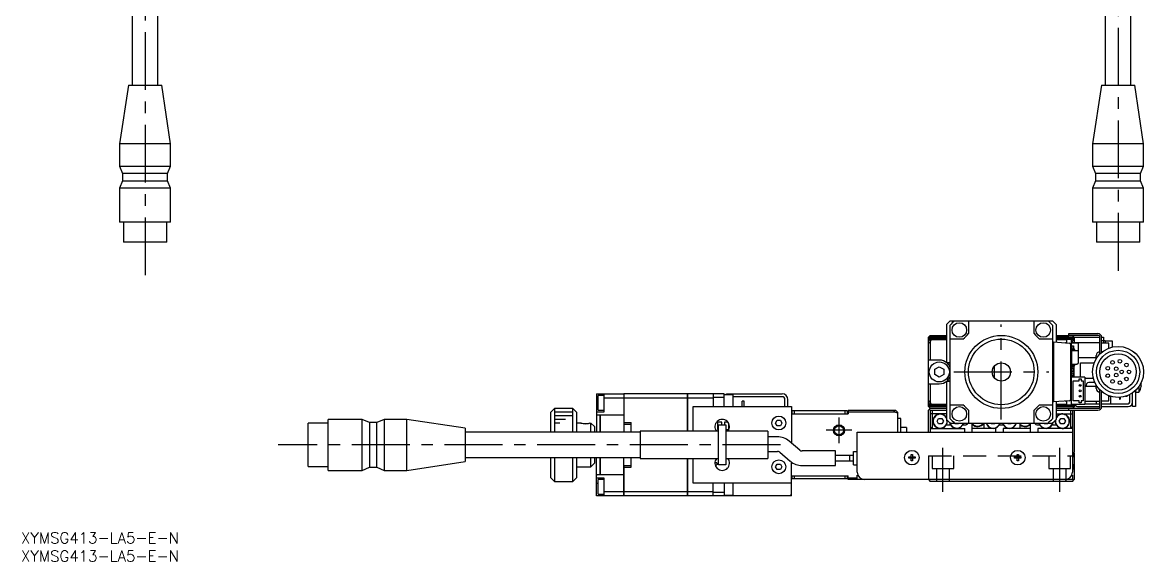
# Model space of a CAD drawing. Extents: x 0 to 645, y -8 to 367.
# Drawn here: x 0.4 to 307.7, y -8 to 139.8 of the extents above; entities that cross this region are included whole.
import ezdxf

# ---------------------------------------------------------------- set-up
doc = ezdxf.new("R2010")
doc.units = 0
doc.header["$LTSCALE"] = 0.5
doc.linetypes.add('CENTER', pattern=[50.8, 31.75, -6.35, 6.35, -6.35])
doc.linetypes.add('DASHED', pattern=[19.05, 12.7, -6.35])
for name, color, linetype in [('MSM_CENTER', 1, 'CENTER'), ('MSM_CONTINUOUS', 7, 'CONTINUOUS'), ('MSM_DASHED', 4, 'DASHED'), ('MSM_NARROW', 5, 'CONTINUOUS'), ('MSM_PART_NUMBER', 7, 'CONTINUOUS')]:
    doc.layers.add(name, color=color, linetype=linetype)
doc.styles.get("Standard").update_dxf_attribs({"font": 'txt.shx', "height": 1, "bigfont": 'bigfont.shx'})

# ---------------------------------------------------------------- blocks, each defined once
blk = doc.blocks.new('*U2')
at = {"layer": 'MSM_PART_NUMBER'}
blk.add_text('XYMSG413-LA5-E-N', height=3, dxfattribs=at).set_placement((0, -3))
blk = doc.blocks.new('*U3')
at = {"layer": 'MSM_PART_NUMBER'}
blk.add_text('XYMSG413-LA5-E-N', height=3, dxfattribs=at).set_placement((0, -8))

msp = doc.modelspace()

# ---------------------------------------------------------------- linework, layer by layer
at = {"layer": 'MSM_CENTER'}
for p, q in [((300.73, 214.59), (300.73, 69.59)), ((34, 162.59), (34, 69.59)), ((268.73, 31), (268.73, 57)), ((255.73, 44), (281.73, 44)), ((224.23, 31.5), (224.23, 24.5)), ((227.73, 28), (220.73, 28)), ((208.18, 24), (70.45, 24)), ((252.73, 11.11), (252.73, 23.2)), ((284.73, 11.11), (284.73, 23.2))]:
    msp.add_line(p, q, dxfattribs=at)
at = {"layer": 'MSM_CONTINUOUS'}
for p, q in [((297.23, 170.59), (297.23, 122.59)), ((304.23, 122.59), (304.23, 170.59)), ((30.5, 146.09), (30.5, 122.59)), ((37.5, 122.59), (37.5, 146.09)), ((29.43, 122.59), (27, 106.59)), ((29.43, 122.59), (38.57, 122.59)), ((41, 106.59), (38.57, 122.59)), ((296.16, 122.59), (293.73, 106.59)), ((296.16, 122.59), (305.3, 122.59)), ((307.73, 106.59), (305.3, 122.59)), ((41, 106.59), (27, 106.59)), ((27, 106.59), (27, 100.39)), ((41, 100.39), (41, 106.59)), ((307.73, 106.59), (293.73, 106.59)), ((293.73, 106.59), (293.73, 100.39)), ((307.73, 100.39), (307.73, 106.59)), ((27, 100.39), (41, 100.39)), ((27, 100.39), (27.85, 98.39)), ((40.15, 98.39), (27.85, 98.39)), ((27.85, 98.39), (27.85, 96.39)), ((40.15, 98.39), (41, 100.39)), ((40.15, 96.39), (40.15, 98.39)), ((293.73, 100.39), (307.73, 100.39)), ((293.73, 100.39), (294.58, 98.39)), ((306.88, 98.39), (294.58, 98.39)), ((294.58, 98.39), (294.58, 96.39)), ((306.88, 98.39), (307.73, 100.39)), ((306.88, 96.39), (306.88, 98.39)), ((27.85, 96.39), (27, 94.39)), ((27.85, 96.39), (40.15, 96.39)), ((41, 94.39), (40.15, 96.39)), ((294.58, 96.39), (293.73, 94.39)), ((294.58, 96.39), (306.88, 96.39)), ((307.73, 94.39), (306.88, 96.39)), ((41, 94.39), (27, 94.39)), ((27, 94.39), (27, 85.09)), ((41, 85.09), (41, 94.39)), ((307.73, 94.39), (293.73, 94.39)), ((293.73, 94.39), (293.73, 85.09)), ((307.73, 85.09), (307.73, 94.39)), ((41, 85.09), (27, 85.09)), ((28.05, 85.09), (28.05, 79.59)), ((39.95, 79.59), (39.95, 85.09)), ((307.73, 85.09), (293.73, 85.09)), ((294.78, 85.09), (294.78, 79.59)), ((306.68, 79.59), (306.68, 85.09)), ((39.95, 79.59), (28.05, 79.59)), ((306.68, 79.59), (294.78, 79.59)), ((254.73, 58), (253.73, 57)), ((253.73, 57), (253.73, 46.6)), ((254.73, 58), (282.73, 58)), ((254.73, 31.15), (254.73, 56.85)), ((259.73, 58), (259.73, 54.5)), ((277.73, 54.5), (277.73, 58)), ((283.73, 57), (282.73, 58)), ((282.73, 56.85), (282.73, 31.15)), ((283.73, 57), (283.73, 52.18)), ((249.23, 54), (248.73, 53.5)), ((249.23, 53.5), (248.73, 53)), ((248.73, 34.5), (248.73, 53.5)), ((248.73, 52.4), (249.23, 52.9)), ((248.73, 52.5), (248.83, 52.5)), ((249.23, 52.29), (248.73, 51.79)), ((249.23, 53.5), (248.98, 53.75)), ((249.23, 54), (253.73, 54)), ((253.73, 53.5), (249.23, 53.5)), ((249.23, 52.9), (249.23, 53.3)), ((249.23, 53.3), (253.73, 53.3)), ((249.53, 52.9), (249.23, 52.29)), ((249.23, 52.9), (253.73, 52.9)), ((249.23, 52.29), (249.23, 47.25)), ((249.73, 53.3), (249.73, 52.9)), ((258.23, 53), (254.73, 53)), ((282.73, 53), (279.23, 53)), ((282.73, 52.25), (283.03, 52.23)), ((283.73, 54), (287.23, 54)), ((288.23, 53.5), (283.73, 53.5)), ((283.73, 53.3), (288.23, 53.3)), ((283.73, 52.9), (286.73, 52.9)), ((286.73, 51.97), (286.73, 53)), ((286.73, 53), (287.93, 53)), ((287.23, 54), (287.23, 54.5)), ((287.23, 54.5), (295.23, 54.5)), ((295.53, 54), (287.23, 54)), ((287.73, 53), (287.73, 53.3)), ((287.93, 35), (287.93, 53)), ((287.93, 52.9), (288.23, 52.9)), ((288.23, 52.29), (287.93, 52.89)), ((288.23, 54), (288.73, 53.5)), ((288.48, 53.75), (288.23, 53.5)), ((288.73, 53), (288.23, 53.5)), ((288.23, 53.3), (288.23, 52.9)), ((288.23, 52.9), (288.73, 52.4)), ((288.62, 51.9), (288.23, 52.29)), ((288.23, 51.9), (288.23, 52.29)), ((288.63, 52.5), (288.73, 52.5)), ((288.73, 53.5), (295.73, 53.5)), ((288.73, 53.5), (288.73, 51.9)), ((295.73, 48.9), (295.73, 53.8)), ((296.23, 49.36), (296.23, 53.5)), ((296.23, 53.5), (296.73, 53.5)), ((297.23, 52.5), (296.23, 52.5)), ((296.73, 53.5), (296.73, 51.9)), ((297.23, 52.5), (297.23, 51.9)), ((299.23, 52.4), (297.23, 52.4)), ((299.23, 50.84), (299.23, 52.4)), ((283.03, 52.23), (287.45, 51.92)), ((283.03, 52.23), (283.03, 35.77)), ((286.73, 52), (286.3, 52)), ((287.73, 51.62), (287.73, 36.38)), ((289.93, 51.9), (287.93, 51.9)), ((287.93, 51.17), (288.48, 51.17)), ((287.93, 50.95), (288.16, 50.95)), ((287.93, 50.7), (288.16, 50.7)), ((287.93, 50.64), (288.16, 50.64)), ((287.93, 50.22), (288.01, 50.22)), ((288.03, 46.1), (288.03, 49.8)), ((288.13, 49.9), (289.71, 49.9)), ((288.16, 50.44), (288.16, 50.95)), ((288.26, 50.34), (288.59, 50.34)), ((288.59, 50.11), (288.26, 50.11)), ((288.48, 51.17), (288.48, 50.34)), ((288.48, 50.11), (288.48, 49.9)), ((288.69, 49.9), (288.69, 50.01)), ((295.73, 52), (288.73, 52)), ((288.92, 49.9), (288.92, 50.01)), ((289.81, 49.8), (289.81, 46.42)), ((289.93, 48.1), (289.93, 51.9)), ((298.23, 51.9), (296.23, 51.9)), ((296.4, 49.5), (296.23, 49.5)), ((298.23, 50.54), (298.23, 51.9)), ((251.73, 47.25), (248.73, 47.25)), ((253.73, 46.6), (254.73, 46.6)), ((253.82, 46.49), (254.73, 46.49)), ((287.93, 48.22), (288.03, 48.22)), ((287.93, 48.1), (288.03, 48.1)), ((287.93, 47.25), (288.03, 47.25)), ((287.93, 46.69), (288.03, 46.69)), ((289.78, 46.35), (289.46, 46.03)), ((289.81, 48.1), (289.93, 48.1)), ((289.81, 48), (294.73, 48)), ((290.48, 42.57), (290.48, 46.5)), ((290.48, 46.5), (294.19, 46.5)), ((294.73, 47.61), (294.73, 48.5)), ((250.48, 44.72), (251.73, 45.44)), ((250.48, 43.28), (250.48, 44.72)), ((251.73, 42.56), (250.48, 43.28)), ((251.73, 45.44), (252.98, 44.72)), ((252.98, 43.28), (251.73, 42.56)), ((252.98, 44.72), (252.98, 43.28)), ((266.73, 45.5), (266.73, 42.5)), ((287.93, 45.5), (287.93, 45.5)), ((288.16, 45.27), (287.93, 45.27)), ((288.16, 45.2), (287.93, 45.2)), ((288.16, 44.95), (287.93, 44.95)), ((287.93, 44.25), (288.73, 44.25)), ((287.93, 43.75), (288.73, 43.75)), ((289.39, 46), (288.13, 46)), ((288.16, 44.95), (288.16, 45.46)), ((288.16, 45), (288.73, 45)), ((288.17, 45.5), (288.73, 45.5)), ((288.59, 45.79), (288.26, 45.79)), ((288.26, 45.56), (288.59, 45.56)), ((288.35, 46), (288.35, 45.79)), ((288.35, 45.56), (288.35, 45.5)), ((288.35, 45), (288.35, 44.25)), ((288.35, 43.75), (288.35, 43)), ((288.48, 46), (288.48, 45.79)), ((288.48, 45.56), (288.48, 45.5)), ((288.48, 45), (288.48, 44.25)), ((288.48, 43.75), (288.48, 43)), ((288.69, 45.89), (288.69, 46)), ((288.73, 42.57), (288.73, 45.59)), ((288.92, 45.89), (288.92, 46)), ((248.73, 40.75), (251.73, 40.75)), ((249.23, 40.75), (249.23, 35.71)), ((253.73, 41.4), (253.73, 31)), ((254.73, 41.4), (253.73, 41.4)), ((254.73, 41.51), (253.82, 41.51)), ((287.93, 43), (288.73, 43)), ((291.63, 42.57), (287.93, 42.57)), ((288.43, 41.57), (290.08, 41.57)), ((288.43, 36.07), (288.43, 41.57)), ((290.08, 41.57), (290.08, 42.07)), ((290.08, 42.07), (290.58, 42.07)), ((290.58, 42.07), (290.58, 41.57)), ((290.58, 41.57), (291.13, 41.57)), ((291.13, 41.57), (291.13, 36.07)), ((291.63, 42.57), (291.63, 35.07)), ((293.96, 42.2), (291.63, 42.2)), ((294.73, 40), (291.63, 40)), ((294.36, 41.1), (292.73, 41.1)), ((294.73, 39.5), (294.73, 40.39)), ((307, 40.32), (307, 40.68)), ((307, 40.68), (307.12, 40.68)), ((307.12, 40.32), (307, 40.32)), ((157.73, 38), (157.73, 27.5)), ((157.73, 38), (165.23, 38)), ((158.23, 33.5), (158.23, 37.5)), ((159.73, 37.5), (158.23, 37.5)), ((159.73, 38), (159.73, 33)), ((165.23, 38), (165.23, 27.5)), ((165.23, 37.99), (165.24, 37.99)), ((165.24, 38), (165.24, 29.65)), ((182.73, 38), (165.24, 38)), ((182.73, 27.75), (182.73, 38)), ((182.73, 37.99), (182.74, 37.99)), ((192.73, 38), (182.74, 38)), ((182.74, 38), (182.74, 27.75)), ((189.73, 38), (189.73, 34.5)), ((192.73, 37), (189.73, 37)), ((192.73, 34.5), (192.73, 38)), ((195.23, 37.75), (192.73, 37.75)), ((193.43, 37.75), (193.43, 38)), ((193.43, 38), (208.63, 38)), ((193.93, 38), (193.93, 37.75)), ((195.23, 34.5), (195.23, 37.75)), ((208.63, 37.2), (195.23, 37.2)), ((295.73, 34.2), (295.73, 39.1)), ((296.23, 34.5), (296.23, 38.64)), ((296.23, 38.5), (296.4, 38.5)), ((298.23, 36.1), (298.23, 37.46)), ((298.7, 37.3), (298.23, 37.3)), ((298.73, 35.3), (298.73, 37.29)), ((301.1, 37.01), (301.1, 36.5)), ((301.35, 37.03), (301.35, 36.5)), ((303.23, 37.3), (302.76, 37.3)), ((303.23, 37.3), (303.23, 37.46)), ((303.93, 35.7), (303.93, 37.77)), ((304.73, 34.5), (304.73, 38.26)), ((305.53, 38.9), (305.53, 34.5)), ((305.53, 38.5), (306.43, 38.5)), ((306.43, 39.93), (306.43, 38.5)), ((307, 39.61), (307, 39.61)), ((146.23, 34), (145.23, 33)), ((146.23, 34), (146.23, 27.5)), ((151.23, 34), (146.23, 34)), ((151.23, 27.5), (151.23, 34)), ((152.23, 33), (151.23, 34)), ((157.73, 34.5), (158.23, 34.5)), ((165.23, 36.85), (159.73, 36.85)), ((165.23, 36.84), (165.24, 36.84)), ((182.73, 36.85), (165.24, 36.85)), ((182.73, 36.84), (182.74, 36.84)), ((189.73, 36.85), (182.74, 36.85)), ((184.23, 34.5), (211.23, 34.5)), ((184.23, 27.75), (184.23, 34.5)), ((197.73, 34.5), (197.73, 36)), ((198.23, 36), (197.73, 36)), ((198.23, 34.5), (198.23, 36)), ((209.43, 34.5), (209.43, 36.4)), ((210.23, 34.5), (210.23, 36.4)), ((211.23, 34.5), (211.23, 24.46)), ((248.73, 36.21), (249.23, 35.71)), ((249.23, 35.1), (248.73, 35.6)), ((248.73, 35.5), (248.83, 35.5)), ((248.73, 35), (249.23, 34.5)), ((248.73, 34.5), (249.23, 34)), ((249.23, 34), (248.73, 33.5)), ((248.98, 34.25), (249.23, 34.5)), ((249.23, 35.71), (249.53, 35.1)), ((249.23, 34.7), (249.23, 35.1)), ((253.73, 35.1), (249.23, 35.1)), ((253.73, 34.7), (249.23, 34.7)), ((249.23, 34.5), (253.73, 34.5)), ((253.73, 34), (249.23, 34)), ((249.73, 35.1), (249.73, 34.7)), ((254.73, 35), (258.23, 35)), ((279.23, 35), (282.73, 35)), ((283.03, 35.77), (282.73, 35.75)), ((287.45, 36.08), (283.03, 35.77)), ((283.73, 35.82), (283.73, 31)), ((286.73, 35.1), (283.73, 35.1)), ((288.23, 34.7), (283.73, 34.7)), ((283.73, 34.5), (288.23, 34.5)), ((288.23, 34), (283.73, 34)), ((286.3, 36), (286.73, 36)), ((286.73, 35), (286.73, 36.03)), ((286.73, 35), (287.93, 35)), ((287.23, 33.5), (287.23, 34)), ((295.53, 34), (287.23, 34)), ((287.73, 34.7), (287.73, 35)), ((291.63, 35.07), (287.93, 35.07)), ((288.23, 35.07), (288.23, 34.7)), ((288.23, 34.5), (288.73, 35)), ((288.23, 34.5), (288.48, 34.25)), ((288.73, 34.5), (288.23, 34)), ((290.08, 36.07), (288.43, 36.07)), ((288.73, 35.07), (288.73, 34.5)), ((289.93, 34.5), (295.73, 34.5)), ((290.08, 35.57), (290.08, 36.07)), ((290.58, 35.57), (290.08, 35.57)), ((291.13, 36.07), (290.58, 36.07)), ((290.58, 36.07), (290.58, 35.57)), ((291.63, 36), (295.73, 36)), ((291.63, 35.3), (295.73, 35.3)), ((294.73, 36), (294.73, 35.3)), ((296.23, 36.1), (298.23, 36.1)), ((296.23, 35.3), (303.53, 35.3)), ((296.23, 34.5), (303.53, 34.5)), ((301.1, 36.5), (301.35, 36.5)), ((305.53, 34.5), (304.73, 34.5)), ((84.23, 17), (84.23, 31)), ((93.53, 31), (84.23, 31)), ((93.53, 17), (93.53, 31)), ((95.53, 30.15), (93.53, 31)), ((99.53, 31), (97.53, 30.15)), ((99.53, 31), (99.53, 17)), ((105.73, 31), (99.53, 31)), ((105.73, 17), (105.73, 31)), ((121.73, 28.57), (105.73, 31)), ((145.23, 27.5), (145.23, 33)), ((152.23, 33), (152.23, 27.5)), ((159.73, 33), (157.73, 33)), ((157.93, 32.23), (157.73, 32.23)), ((157.93, 32.25), (157.93, 32.23)), ((157.93, 32.25), (158.73, 32.25)), ((158.23, 33.5), (159.73, 33.5)), ((158.73, 27.5), (158.73, 32.25)), ((158.73, 32.24), (158.74, 32.24)), ((158.74, 32.25), (158.74, 27.5)), ((158.74, 32.25), (165.23, 32.25)), ((206.86, 30), (207.3, 30.75)), ((207.3, 30.75), (208.16, 30.75)), ((208.16, 30.75), (208.59, 30)), ((226.43, 33.3), (211.23, 33.3)), ((211.23, 32.5), (226.73, 32.5)), ((211.43, 32.5), (211.43, 33.3)), ((211.93, 33.3), (211.93, 32.5)), ((225.93, 32.5), (225.93, 33.3)), ((226.43, 33.3), (226.43, 32.5)), ((226.73, 33.5), (226.73, 32.5)), ((226.73, 33.5), (239.73, 33.5)), ((239.62, 33), (226.73, 33)), ((239.62, 33), (239.12, 33.5)), ((240.23, 32.69), (239.62, 33)), ((239.73, 33.5), (240.23, 33)), ((240.23, 33), (240.23, 27.5)), ((241.23, 31.25), (240.23, 31.25)), ((241.23, 27.5), (241.23, 31.25)), ((248.73, 27.5), (248.73, 33.5)), ((249.23, 33.5), (248.98, 33.75)), ((249.23, 33.5), (253.73, 33.5)), ((249.23, 33.5), (249.23, 27.5)), ((253.73, 32.5), (249.23, 32.5)), ((249.73, 33.5), (249.73, 28.5)), ((251.11, 30.5), (251.55, 31.25)), ((251.55, 31.25), (252.41, 31.25)), ((252.41, 31.25), (252.84, 30.5)), ((253.73, 31.5), (253.71, 31.5)), ((253.73, 31), (254.73, 30)), ((259.73, 33.5), (259.73, 30)), ((277.73, 30), (277.73, 33.5)), ((282.73, 30), (283.73, 31)), ((283.73, 33.5), (287.23, 33.5)), ((283.73, 32.5), (288.23, 32.5)), ((283.75, 31.5), (283.73, 31.5)), ((284.61, 30.5), (285.05, 31.25)), ((285.05, 31.25), (285.91, 31.25)), ((285.91, 31.25), (286.34, 30.5)), ((287.23, 33.5), (295.23, 33.5)), ((287.73, 33.5), (287.73, 28.5)), ((288.23, 33.5), (288.23, 16.5)), ((288.73, 33.5), (288.73, 22)), ((78.73, 18.05), (78.73, 29.95)), ((84.23, 29.95), (78.73, 29.95)), ((95.53, 30.15), (95.53, 17.85)), ((97.53, 30.15), (95.53, 30.15)), ((97.53, 17.85), (97.53, 30.15)), ((121.73, 28.57), (121.73, 19.43)), ((153.23, 30), (152.23, 30)), ((155.98, 30), (155.98, 30)), ((156.23, 27.5), (156.23, 30)), ((156.23, 30), (157.23, 29)), ((157.23, 29), (157.23, 27.5)), ((165.23, 29.65), (167.23, 29.65)), ((165.24, 30.15), (167.23, 30.15)), ((167.23, 27.5), (167.23, 30.15)), ((169.73, 27.75), (169.73, 20.25)), ((191.23, 27.75), (169.73, 27.75)), ((192.16, 30.22), (190.91, 30.22)), ((190.91, 30.22), (190.91, 28.22)), ((190.91, 28.22), (191.23, 28.22)), ((191.23, 18.5), (191.23, 29.5)), ((191.23, 29.5), (193.23, 29.5)), ((192.16, 29.5), (192.16, 30.22)), ((192.81, 30.22), (192.81, 29.5)), ((193.81, 30.22), (192.81, 30.22)), ((193.23, 29.5), (193.23, 18.5)), ((193.23, 28.22), (194.06, 28.22)), ((204.73, 27.75), (193.23, 27.75)), ((194.06, 28.22), (194.06, 29.8)), ((204.73, 27.75), (204.73, 20.25)), ((207.3, 29.25), (206.86, 30)), ((208.16, 29.25), (207.3, 29.25)), ((208.59, 30), (208.16, 29.25)), ((242.73, 28.75), (241.23, 28.75)), ((242.73, 28.75), (242.73, 27.5)), ((249.73, 28.5), (249.23, 29)), ((249.23, 28.5), (258.73, 28.5)), ((251.55, 29.75), (251.11, 30.5)), ((252.41, 29.75), (251.55, 29.75)), ((252.84, 30.5), (252.41, 29.75)), ((253.71, 29.5), (254.75, 29.5)), ((254.73, 30), (282.73, 30)), ((256.05, 29.75), (255.9, 30)), ((256.91, 29.75), (256.05, 29.75)), ((257.06, 30), (256.91, 29.75)), ((258.21, 29.5), (258.73, 29.5)), ((258.73, 27.5), (258.73, 28.5)), ((260.73, 27.5), (260.73, 30)), ((267.23, 28.5), (260.73, 28.5)), ((263.93, 30), (263.93, 28.5)), ((266.05, 29.75), (265.9, 30)), ((266.91, 29.75), (266.05, 29.75)), ((267.06, 30), (266.91, 29.75)), ((267.23, 27.5), (267.23, 28.5)), ((268.21, 29.5), (269.25, 29.5)), ((269.23, 28.5), (269.23, 27.5)), ((276.73, 28.5), (269.23, 28.5)), ((270.55, 29.75), (270.4, 30)), ((271.41, 29.75), (270.55, 29.75)), ((271.56, 30), (271.41, 29.75)), ((273.93, 28.5), (273.93, 30)), ((276.73, 27.5), (276.73, 30)), ((278.73, 29.5), (279.25, 29.5)), ((288.23, 28.5), (278.73, 28.5)), ((278.73, 28.5), (278.73, 27.5)), ((280.55, 29.75), (280.4, 30)), ((281.41, 29.75), (280.55, 29.75)), ((281.56, 30), (281.41, 29.75)), ((282.71, 29.5), (283.75, 29.5)), ((285.05, 29.75), (284.61, 30.5)), ((285.91, 29.75), (285.05, 29.75)), ((286.34, 30.5), (285.91, 29.75)), ((288.23, 29), (287.73, 28.5)), ((169.73, 27.5), (121.73, 27.5)), ((207.33, 26.21), (204.73, 26.21)), ((213.46, 22.58), (210.54, 25.04)), ((229.23, 27.5), (288.23, 27.5)), ((229.23, 16.5), (229.23, 27.5)), ((204.73, 22.21), (207.33, 22.21)), ((207.97, 21.97), (210.89, 19.52)), ((223.23, 22.35), (214.11, 22.35)), ((223.23, 18.35), (223.23, 22.35)), ((228.23, 18.5), (228.23, 22.2)), ((228.23, 22.2), (229.23, 22.2)), ((288.23, 22), (288.48, 21.75)), ((288.23, 21.5), (288.73, 22)), ((288.63, 21.9), (288.63, 21.7)), ((288.63, 21.8), (288.73, 21.7)), ((288.73, 21.7), (288.73, 14.5)), ((105.73, 17), (121.73, 19.43)), ((121.73, 20.5), (169.73, 20.5)), ((145.23, 15), (145.23, 20.5)), ((146.23, 20.5), (146.23, 14)), ((151.23, 14), (151.23, 20.5)), ((152.23, 20.5), (152.23, 15)), ((156.23, 18), (156.23, 20.5)), ((157.23, 19), (156.23, 18)), ((157.23, 20.5), (157.23, 19)), ((157.73, 10), (157.73, 20.5)), ((158.73, 15.75), (158.73, 20.5)), ((158.74, 20.5), (158.74, 15.75)), ((165.23, 10), (165.23, 20.5)), ((167.23, 17.85), (167.23, 20.5)), ((169.73, 20.25), (191.23, 20.25)), ((182.73, 10), (182.73, 20.25)), ((182.74, 20.25), (182.74, 10)), ((184.23, 13.5), (184.23, 20.25)), ((190.73, 19.07), (190.23, 19.07)), ((190.27, 18.57), (190.73, 18.57)), ((190.54, 20.07), (190.73, 20.07)), ((190.73, 20.25), (190.73, 20.07)), ((190.73, 19.07), (190.73, 18.57)), ((193.23, 18.5), (191.23, 18.5)), ((193.23, 20.25), (204.73, 20.25)), ((206.86, 18), (207.3, 18.75)), ((207.3, 18.75), (208.16, 18.75)), ((208.16, 18.75), (208.59, 18)), ((211.23, 10), (211.23, 19.26)), ((228.23, 21.1), (223.23, 21.1)), ((223.23, 19.6), (228.23, 19.6)), ((227.23, 19.6), (227.23, 21.1)), ((228.23, 18.5), (229.23, 18.5)), ((243.34, 20.32), (243.34, 20.68)), ((243.34, 20.68), (244.05, 20.68)), ((244.05, 20.32), (243.34, 20.32)), ((244.05, 21.39), (244.41, 21.39)), ((244.05, 20.68), (244.05, 21.39)), ((244.06, 20.67), (244.05, 20.68)), ((244.06, 20.33), (244.05, 20.32)), ((244.05, 19.61), (244.05, 20.32)), ((244.41, 19.61), (244.05, 19.61)), ((244.06, 20.33), (244.06, 20.67)), ((244.06, 20.67), (244.4, 20.67)), ((244.4, 20.33), (244.06, 20.33)), ((244.4, 20.67), (244.41, 20.68)), ((244.4, 20.67), (244.4, 20.33)), ((244.4, 20.33), (244.41, 20.32)), ((244.41, 21.39), (244.41, 20.68)), ((244.41, 20.68), (245.11, 20.68)), ((245.11, 20.32), (244.41, 20.32)), ((244.41, 20.32), (244.41, 19.61)), ((245.11, 20.68), (245.11, 20.32)), ((272.34, 20.32), (272.34, 20.68)), ((272.34, 20.68), (273.05, 20.68)), ((273.05, 20.32), (272.34, 20.32)), ((273.05, 21.39), (273.41, 21.39)), ((273.05, 20.68), (273.05, 21.39)), ((273.06, 20.67), (273.05, 20.68)), ((273.06, 20.33), (273.05, 20.32)), ((273.05, 19.61), (273.05, 20.32)), ((273.41, 19.61), (273.05, 19.61)), ((273.06, 20.67), (273.4, 20.67)), ((273.06, 20.33), (273.06, 20.67)), ((273.4, 20.33), (273.06, 20.33)), ((273.4, 20.67), (273.41, 20.68)), ((273.4, 20.67), (273.4, 20.33)), ((273.4, 20.33), (273.41, 20.32)), ((273.41, 21.39), (273.41, 20.68)), ((273.41, 20.68), (274.11, 20.68)), ((274.11, 20.32), (273.41, 20.32)), ((273.41, 20.32), (273.41, 19.61)), ((274.11, 20.68), (274.11, 20.32)), ((288.23, 21.4), (288.33, 21.4)), ((288.73, 21.2), (288.23, 21.2)), ((288.73, 21), (288.23, 20.5)), ((288.23, 21), (288.73, 21)), ((288.53, 18.5), (288.23, 18.5)), ((288.53, 17.3), (288.53, 18.5)), ((78.73, 18.05), (84.23, 18.05)), ((84.23, 17), (93.53, 17)), ((93.53, 17), (95.53, 17.85)), ((95.53, 17.85), (97.53, 17.85)), ((97.53, 17.85), (99.53, 17)), ((99.53, 17), (105.73, 17)), ((152.23, 18), (156.23, 18)), ((157.73, 15.77), (157.93, 15.77)), ((157.93, 15.77), (157.93, 15.75)), ((158.73, 15.75), (157.93, 15.75)), ((158.73, 15.76), (158.74, 15.76)), ((165.23, 15.75), (158.74, 15.75)), ((165.23, 18.35), (167.23, 18.35)), ((165.24, 18.35), (165.24, 10)), ((165.24, 17.85), (167.23, 17.85)), ((207.3, 17.25), (206.86, 18)), ((208.16, 17.25), (207.3, 17.25)), ((208.59, 18), (208.16, 17.25)), ((211.23, 15.5), (226.73, 15.5)), ((211.43, 14.7), (211.43, 15.5)), ((211.93, 15.5), (211.93, 14.7)), ((214.11, 18.35), (223.23, 18.35)), ((225.93, 14.7), (225.93, 15.5)), ((226.43, 15.5), (226.43, 14.7)), ((226.73, 14.5), (226.73, 15.5)), ((229.23, 14.5), (229.23, 15.7)), ((288.53, 17.3), (288.23, 17.3)), ((288.23, 15.7), (288.23, 14.5)), ((145.23, 15), (146.23, 14)), ((146.23, 14), (151.23, 14)), ((151.23, 14), (152.23, 15)), ((157.73, 15), (159.73, 15)), ((157.73, 13.5), (158.23, 13.5)), ((158.23, 10.5), (158.23, 14.5)), ((159.73, 14.5), (158.23, 14.5)), ((159.73, 15), (159.73, 10)), ((211.23, 13.5), (184.23, 13.5)), ((189.73, 10), (189.73, 13.5)), ((192.73, 13.5), (192.73, 10)), ((195.23, 10.25), (195.23, 13.5)), ((226.43, 14.7), (211.43, 14.7)), ((226.73, 15), (229.23, 15)), ((288.23, 14.5), (226.73, 14.5)), ((248.73, 14.5), (249.23, 14)), ((248.98, 14.25), (249.23, 14.5)), ((288.23, 14), (249.23, 14)), ((288.23, 14.5), (288.48, 14.25)), ((288.23, 14), (288.73, 14.5)), ((165.23, 10), (157.73, 10)), ((158.23, 10.5), (159.73, 10.5)), ((165.23, 11.15), (159.73, 11.15)), ((165.23, 11.16), (165.24, 11.16)), ((165.23, 10.01), (165.24, 10.01)), ((182.73, 11.15), (165.24, 11.15)), ((182.73, 10), (165.24, 10)), ((182.73, 11.16), (182.74, 11.16)), ((182.73, 10.01), (182.74, 10.01)), ((189.73, 11.15), (182.74, 11.15)), ((211.23, 10), (182.74, 10)), ((189.73, 11), (192.73, 11)), ((192.73, 10.25), (195.23, 10.25)), ((211.23, 10.5), (210.73, 10))]:
    msp.add_line(p, q, dxfattribs=at)
for centre, radius in [((257.23, 55.5), 2), ((280.23, 55.5), 2), ((268.73, 44), 10), ((268.73, 44), 9), ((300.73, 44), 7), ((300.73, 44), 5.95), ((251.73, 44), 2.75), ((268.73, 44), 2.5), ((300.73, 44), 5), ((299.23, 46.6), 0.5), ((301.25, 46.95), 0.5), ((303.03, 45.93), 0.5), ((297.91, 45.03), 0.5), ((297.91, 42.97), 0.5), ((300.23, 44.87), 0.5), ((300.23, 43.13), 0.5), ((301.73, 44), 0.5), ((303.73, 44), 0.5), ((290.33, 40.32), 0.25), ((299.23, 41.4), 0.5), ((301.25, 41.05), 0.5), ((303.03, 42.07), 0.5), ((290.33, 38.82), 0.25), ((290.33, 37.32), 0.25), ((257.23, 32.5), 2), ((280.23, 32.5), 2), ((207.73, 30), 1.9), ((224.23, 28), 1.23), ((244.23, 20.5), 2), ((273.23, 20.5), 2), ((207.73, 18), 1.9)]:
    msp.add_circle(centre, radius, dxfattribs=at)
for centre, radius, start, end in [((268.73, 44), 19, 132.5369, 137.4631), ((268.73, 44), 19, 42.5369, 47.4631), ((245.56, 67.16), 19, 311.7998, 318.2002), ((291.89, 67.16), 19, 221.7998, 228.2002), ((295.23, 53.5), 1, 0, 90), ((295.53, 53.8), 0.2, 0, 90), ((287.43, 51.62), 0.3, 0, 86), ((288.26, 50.44), 0.33, 180, 270), ((288.13, 49.8), 0.1, 90, 180), ((288.26, 50.44), 0.1, 180, 270), ((288.59, 50.01), 0.33, 0, 90), ((288.59, 50.01), 0.1, 0, 90), ((289.71, 49.8), 0.1, 0, 90), ((295.73, 48.5), 1, 90, 180), ((304.73, 48.5), 1, 35.7317, 61.0012), ((251.73, 44), 3.25, 49.9955, 90), ((251.73, 44), 3.25, 22.6057, 49.9942), ((288.13, 46.1), 0.1, 180, 270), ((289.71, 46.42), 0.1, 315, 0), ((288.26, 45.46), 0.33, 90, 180), ((288.26, 45.46), 0.1, 90, 180), ((288.59, 45.89), 0.33, 270, 0), ((288.59, 45.89), 0.1, 270, 0), ((289.39, 46.1), 0.1, 270, 315), ((251.73, 44), 3.25, 270, 310.0046), ((251.73, 44), 3.25, 310.0056, 337.3864), ((292.73, 40.35), 0.75, 90, 207.8182), ((303.93, 40.5), 3.19, 343.8933, 356.7703), ((303.93, 40.5), 3.19, 3.2297, 9.8901), ((208.63, 36.4), 1.6, 0, 90), ((208.63, 36.4), 0.8, 0, 90), ((295.73, 39.5), 1, 180, 270), ((304.73, 39.5), 1, 298.9988, 323.1301), ((303.93, 40.5), 3.2, 321.3178, 343.8775), ((245.56, 20.84), 19, 41.7998, 48.2002), ((291.89, 20.84), 19, 131.7998, 138.2002), ((287.43, 36.38), 0.3, 274, 0), ((289.93, 35.7), 1.2, 211.3883, 270), ((295.23, 34.5), 1, 270, 0), ((295.53, 34.2), 0.2, 270, 0), ((303.53, 35.7), 0.4, 270, 0), ((303.53, 35.7), 1.2, 270, 0), ((192.23, 29), 2, 321.3178, 218.6822), ((251.98, 30.5), 2, 30, 7.702), ((251.98, 30.5), 1.9, 22.9195, 11.8627), ((268.73, 44), 19, 222.5369, 227.4631), ((268.73, 44), 19, 312.5369, 317.4631), ((285.48, 30.5), 2, 172.298, 150), ((285.48, 30.5), 1.9, 168.1373, 157.0804), ((154.73, 35.87), 6, 257.9767, 282.0233), ((256.48, 30.5), 2, 187.7021, 345.5225), ((256.48, 30.5), 1.9, 191.8628, 344.7425), ((258.73, 30.5), 1, 270, 329.9999), ((262.23, 31), 1.9, 217.8636, 328.2431), ((262.23, 31), 2, 221.4096, 328.2117), ((266.48, 30.5), 2, 194.4775, 345.5225), ((266.48, 30.5), 1.9, 195.2576, 344.7425), ((270.98, 30.5), 2, 194.4775, 345.5225), ((270.98, 30.5), 1.9, 195.2576, 344.7425), ((275.23, 31), 1.9, 226.8264, 322.1364), ((275.23, 31), 2, 229.4584, 318.5904), ((278.73, 30.5), 1, 210.0001, 270), ((280.98, 30.5), 2, 194.4775, 352.2979), ((280.98, 30.5), 1.9, 195.2576, 348.1372), ((207.33, 21.21), 5, 50, 90), ((207.33, 21.21), 1, 50, 90), ((214.11, 23.35), 1, 230, 270), ((288.33, 21.7), 0.3, 270, 0), ((192.23, 19), 2, 141.3178, 38.6822), ((214.11, 23.35), 5, 230, 270), ((193.53, 17.33), 0.2, 75.0744, 180.8063), ((231.23, 16.5), 2, 180, 270), ((286.23, 16.5), 2, 270, 0)]:
    msp.add_arc(centre, radius, start, end, dxfattribs=at)
at = {"layer": 'MSM_DASHED'}
for p, q in [((248.73, 21), (288.23, 21)), ((248.73, 21), (248.73, 14.5)), ((249.73, 21), (249.73, 17.5)), ((255.73, 17.5), (255.73, 21)), ((281.73, 21), (281.73, 17.5)), ((287.73, 17.5), (287.73, 21)), ((249.73, 17.5), (255.73, 17.5)), ((250.98, 17.5), (250.98, 14)), ((254.48, 14), (254.48, 17.5)), ((281.73, 17.5), (287.73, 17.5)), ((282.98, 17.5), (282.98, 14)), ((286.48, 14), (286.48, 17.5))]:
    msp.add_line(p, q, dxfattribs=at)
at = {"layer": 'MSM_NARROW'}
for p, q in [((151.23, 33), (146.23, 33)), ((151.23, 32), (146.23, 32)), ((149.23, 31), (146.23, 31)), ((147.73, 30), (146.23, 30)), ((153.47, 29.94), (153.23, 30))]:
    msp.add_line(p, q, dxfattribs=at)
msp.add_circle((224.23, 28), 1.5, dxfattribs=at)
msp.add_arc((154.73, 35.79), 5.98, 257.788, 284.5016, dxfattribs=at)

# ---------------------------------------------------------------- block references
at = {"layer": 'MSM_CONTINUOUS'}
for name in ['*U2', '*U3']:
    msp.add_blockref(name, (0, 0), dxfattribs=at)

doc.saveas('drawing.dxf')
